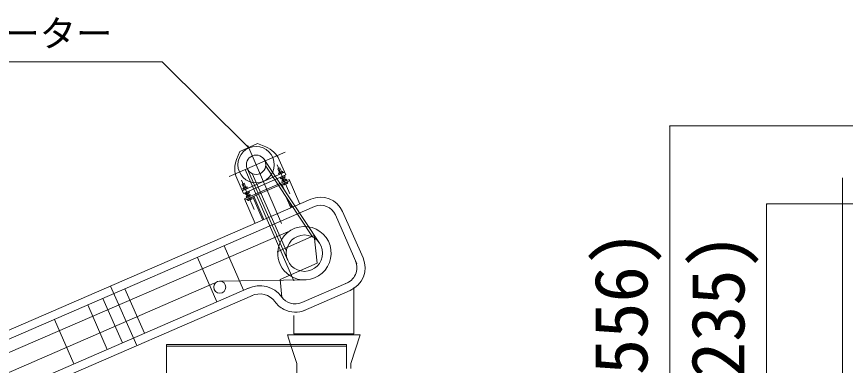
# Model space of a CAD drawing. Units: millimetres, scale not verified. Extents: x -52572 to 20616, y -26431 to 14081.
# Drawn here: x -8561 to -5141, y -3684 to -2245 of the extents above; entities that cross this region are included whole.
import ezdxf
from ezdxf.enums import TextEntityAlignment as Align

# ---------------------------------------------------------------- set-up
doc = ezdxf.new("R2010")
doc.units = ezdxf.units.MM
doc.header["$LTSCALE"] = 100
for name, color, linetype, lineweight in [('0-0_____1', 7, 'Continuous', 18), ('0-1_ADD_LINE', 7, 'Continuous', 18), ('F-E_0', 7, 'Continuous', 18)]:
    doc.layers.add(name, color=color, linetype=linetype, lineweight=lineweight)
doc.styles.add('ＭＳ ゴシック', font='')
doc.styles.get('ＭＳ ゴシック').set_extended_font_data('MS Gothic')

# ---------------------------------------------------------------- blocks, each defined once
blk = doc.blocks.new('_OPEN')
at = {"layer": 'F-E_0'}
blk.add_line((0, 0), (-1, 0), dxfattribs=at)
blk.add_lwpolyline([(-1, 0.17), (0, 0), (-1, -0.17)], dxfattribs=at)

msp = doc.modelspace()

# ---------------------------------------------------------------- linework, layer by layer
at = {"layer": '0-0_____1'}
for p, q in [((-7640.3, -2800.8), (-7566.8, -2768.9)), ((-7566.8, -2768.9), (-7532.6, -2782.3)), ((-7684.4, -2904.4), (-7452.6, -2803.8)), ((-7640.3, -2800.8), (-7653.7, -2834.9)), ((-7467.5, -3098.3), (-7607.2, -2776.4)), ((-7477.6, -2835.6), (-7450.4, -2898.2)), ((-7485.2, -2855.8), (-7433, -2976.1)), ((-7474.3, -2868.2), (-7483.5, -2872.3)), ((-7483.5, -2872.3), (-7476.4, -2888.6)), ((-7474.3, -2868.2), (-7467.2, -2884.6)), ((-7630, -2963.1), (-7455.2, -2887.2)), ((-7625.3, -2974.1), (-7450.4, -2898.2)), ((-7416.8, -3335.4), (-7617.8, -2875.1)), ((-7479.8, -2891.9), (-7477.6, -2897)), ((-7478.4, -2889.5), (-7465.1, -2883.7)), ((-7475.4, -2890), (-7473.3, -2895.1)), ((-7466.4, -2911.2), (-7468.6, -2906.1)), ((-7466.7, -2886.3), (-7464.5, -2891.3)), ((-7462.3, -2884.4), (-7460.1, -2889.4)), ((-7457.6, -2907.4), (-7459.8, -2902.3)), ((-7453.3, -2905.5), (-7455.4, -2900.4)), ((-7652.5, -2911.4), (-7625.3, -2974.1)), ((-7632.5, -2919.7), (-7580.3, -3040.1)), ((-7630.8, -2936.2), (-7621.6, -2932.3)), ((-7630.8, -2936.2), (-7623.7, -2952.6)), ((-7621.6, -2932.3), (-7614.6, -2948.6)), ((-7620.8, -2997), (-7436.7, -2917.2)), ((-7618.8, -3001.6), (-7434.7, -2921.8)), ((-7470.8, -2913.1), (-7472.9, -2908)), ((-7454.2, -2907.7), (-7468, -2913.7)), ((-7466.8, -2935.8), (-7457.2, -2958)), ((-7466, -2924), (-7463.8, -2929)), ((-7465.9, -2912.8), (-7462.5, -2920.6)), ((-7464.6, -2921.5), (-7451.3, -2915.7)), ((-7459.7, -2938.6), (-7461.8, -2933.5)), ((-7461.6, -2922), (-7459.4, -2927.1)), ((-7455.3, -2936.7), (-7457.5, -2931.6)), ((-7443.6, -2933.4), (-7456.9, -2939.2)), ((-7456.7, -2908.8), (-7453.3, -2916.6)), ((-7452.9, -2918.2), (-7450.7, -2923.2)), ((-7446.5, -2932.9), (-7448.7, -2927.9)), ((-7448.5, -2916.3), (-7446.3, -2921.3)), ((-7442.1, -2931), (-7444.3, -2926)), ((-7436.7, -2917.2), (-7393, -3018)), ((-7627.3, -2955.9), (-7625.1, -2961)), ((-7612.5, -2947.7), (-7625.8, -2953.5)), ((-7622.9, -2954), (-7620.7, -2959.1)), ((-7618, -2977), (-7620.2, -2971.9)), ((-7613.7, -2975.1), (-7615.9, -2970)), ((-7615.7, -2977.8), (-7602, -2971.8)), ((-7614.1, -2950.2), (-7612, -2955.3)), ((-7609.8, -2948.3), (-7607.6, -2953.4)), ((-7604.9, -2971.3), (-7607.1, -2966.2)), ((-7604.1, -2972.7), (-7600.7, -2980.6)), ((-7600.5, -2969.4), (-7602.7, -2964.3)), ((-7347, -2998), (-8793.4, -3625.6)), ((-7620.8, -2997), (-7577, -3097.8)), ((-7613.4, -2987.8), (-7611.2, -2992.9)), ((-7613.2, -2976.7), (-7609.9, -2984.5)), ((-7598.6, -2979.7), (-7611.9, -2985.4)), ((-7607, -3002.5), (-7609.2, -2997.5)), ((-7609, -2986), (-7606.8, -2991)), ((-7602.6, -3000.6), (-7604.8, -2995.6)), ((-7604.2, -3003.1), (-7590.9, -2997.4)), ((-7600.2, -2982.2), (-7598.1, -2987.2)), ((-7593.9, -2996.8), (-7596, -2991.8)), ((-7595.8, -2980.3), (-7593.7, -2985.3)), ((-7589.5, -2994.9), (-7591.7, -2989.9)), ((-7586.6, -2987.8), (-7544.8, -3084.1)), ((-7582, -2985.9), (-7540.2, -3082.2)), ((-7450.2, -2986.7), (-7429.6, -3034.2)), ((-7332.1, -3028.6), (-8793.4, -3662.7)), ((-7434.3, -3010.6), (-7425, -3032.1)), ((-7245.3, -3062.9), (-7157.5, -3265.2)), ((-7215.8, -3049.3), (-7131.3, -3240.2)), ((-7441.6, -3132.7), (-10035.5, -4253.5)), ((-7485.2, -3215.4), (-7333.4, -3148.1)), ((-7333.4, -3148.1), (-7321.1, -3261.7)), ((-7704.5, -3190.2), (-7624.9, -3373.7)), ((-7814.6, -3238), (-7735, -3421.5)), ((-7474.1, -3329.6), (-7321.1, -3261.7)), ((-7745.2, -3345), (-10028.5, -4335.7)), ((-7371.6, -3330.8), (-7723.1, -3336.1)), ((-7466.2, -3402.7), (-7474.1, -3329.6)), ((-7384.3, -3424.1), (-7193.6, -3341.3)), ((-7601.5, -3363.5), (-8793.4, -3880.7)), ((-8173.3, -3356.6), (-8064.9, -3601.7)), ((-8113.7, -3367.8), (-8032.8, -3550.7)), ((-7184.3, -3374.4), (-7377.5, -3458.2)), ((-7169.5, -3361.8), (-7169.5, -3552.7)), ((-7588.1, -3394.8), (-8793.4, -3917.8)), ((-8205.5, -3407.6), (-8124.5, -3590.5)), ((-8266.6, -3434.1), (-8187, -3617.6)), ((-7416.8, -3477.4), (-7416.8, -3552.7)), ((-8404.2, -3493.8), (-8324.6, -3677.3)), ((-7416.8, -3552.7), (-7169.5, -3552.7)), ((-7443.1, -3557.3), (-7143.1, -3557.3)), ((-7430.4, -3596.9), (-7443.1, -3557.3)), ((-7181.4, -3676.1), (-7143.1, -3557.3)), ((-7943.1, -3596.9), (-7943.1, -5251.9)), ((-7199.8, -3596.9), (-7943.1, -3596.9)), ((-7199.8, -3603.9), (-7943.1, -3603.9)), ((-7199.8, -3596.9), (-7199.8, -3696.9)), ((-7181.4, -3676.1), (-7181.4, -3696.9))]:
    msp.add_line(p, q, dxfattribs=at)
msp.add_lwpolyline([(-7603.5, -2784.8), (-7960.4, -2431.9), (-9670.4, -2431.9)], dxfattribs=at)
msp.add_circle((-7572.7, -2855.9), 75, dxfattribs=at)
for centre, radius, start, end in [((-7569.4, -2875.4), 100, 23.4564, 68.4564), ((-7560.7, -2871.6), 100, 158.4564, 203.4564), ((-7477.3, -2891.8), 2.54, 43.4308, 183.3989), ((-7468.7, -2893.6), 7.65, 74.8348, 151.9949), ((-7464.2, -2886.1), 2.54, 43.4308, 183.3989), ((-7455.8, -2905.6), 2.54, 223.4724, 3.4405), ((-7468.9, -2911.3), 2.54, 223.4724, 3.4405), ((-7464.4, -2903.8), 7.65, 254.8763, 332.0365), ((-7463.5, -2923.8), 2.54, 43.6563, 183.6244), ((-7454.8, -2925.6), 7.65, 75.0603, 152.2205), ((-7457.8, -2936.8), 2.54, 223.4724, 3.4405), ((-7453.3, -2929.3), 7.65, 254.8763, 332.0365), ((-7450.3, -2918.1), 2.54, 43.6563, 183.6244), ((-7444.7, -2931.1), 2.54, 223.4724, 3.4405), ((-7624.7, -2955.8), 2.54, 43.514, 183.482), ((-7616.1, -2957.6), 7.65, 74.9179, 152.0781), ((-7616.2, -2975.2), 2.54, 223.4724, 3.4405), ((-7611.6, -2950.1), 2.54, 43.514, 183.482), ((-7611.7, -2967.7), 7.65, 254.8763, 332.0365), ((-7603.1, -2969.5), 2.54, 223.4724, 3.4405), ((-7610.8, -2987.7), 2.54, 43.2884, 183.2565), ((-7602.2, -2989.6), 7.65, 74.6924, 151.8526), ((-7605.1, -3000.8), 2.54, 223.4724, 3.4405), ((-7600.6, -2993.2), 7.65, 254.8763, 332.0365), ((-7597.7, -2982), 2.54, 43.2884, 183.2565), ((-7592, -2995.1), 2.54, 223.4724, 3.4405), ((-7307.2, -3089.8), 100, 23.8679, 113.4564), ((-7305.9, -3089.2), 66, 23.4564, 113.4564), ((-7373.3, -3220.7), 110.2, 176.836, 236.0761), ((-7224.9, -3280.8), 102, 293.4564, 23.4564), ((-7224.9, -3280.8), 68, 288.0259, 23.4564), ((-7557.9, -3466.2), 111.5, 35.447, 116.0217), ((-7557.9, -3466.2), 77.5, 35.447, 116.0217), ((-7411.8, -3361.9), 68, 213.8382, 293.4564), ((-7411.8, -3361.9), 102, 215.09, 242.5328), ((-7411.8, -3361.9), 102, 243.4514, 293.4564)]:
    msp.add_arc(centre, radius, start, end, dxfattribs=at)
at = {"layer": '0-1_ADD_LINE'}
for p, q in [((-7310.7, -3179.3), (-7539.3, -2833.8)), ((-7441.9, -3251), (-7609.3, -2872.1)), ((-7339.7, -3153.6), (-7533, -2861.4)), ((-7447.9, -3212.7), (-7589.4, -2892.2)), ((-7430.4, -3596.9), (-7404.8, -3676.1)), ((-7404.8, -3676.1), (-7404.8, -3796.9))]:
    msp.add_line(p, q, dxfattribs=at)
for centre, radius in [((-7572.7, -2855.9), 40), ((-7373.3, -3220.7), 75), ((-7722.8, -3361.1), 25)]:
    msp.add_circle(centre, radius, dxfattribs=at)
msp.add_arc((-7373.3, -3220.7), 110.2, 236.0761, 176.836, dxfattribs=at)
at = {"layer": 'F-E_0'}
for p, q in [((-4920.1, -2696), (-5866.9, -2696)), ((-5866.4, -5249.8), (-5866.4, -2698.5)), ((-4861.2, -3016.9), (-5466.9, -3016.9)), ((-5466.4, -5249.8), (-5466.4, -3019.4))]:
    msp.add_line(p, q, dxfattribs=at)
at = {"layer": 'F-E_0', "color": 3}
msp.add_line((-5153.1, -2909.4), (-5153.1, -4252.3), dxfattribs=at)

# ---------------------------------------------------------------- block references
at = {"layer": 'F-E_0', "xscale": 2.5, "yscale": 2.5, "rotation": 90}
for p in [(-5866.4, -2696), (-5466.4, -3016.9)]:
    msp.add_blockref('_OPEN', p, dxfattribs=at)

# ---------------------------------------------------------------- texts
at = {"layer": 'F-E_0', "style": 'ＭＳ ゴシック'}
msp.add_text('コンベア駆動モーター', height=110, dxfattribs=at).set_placement((-9666.1, -2402.4), align=Align.BOTTOM_LEFT)
for s, p in [('(2556)', (-5892, -4022.2)), ('(2235)', (-5492, -4035.1))]:
    msp.add_text(s, height=219.9, rotation=90, dxfattribs=at).set_placement(p, align=Align.BOTTOM_LEFT)

doc.saveas('drawing.dxf')
